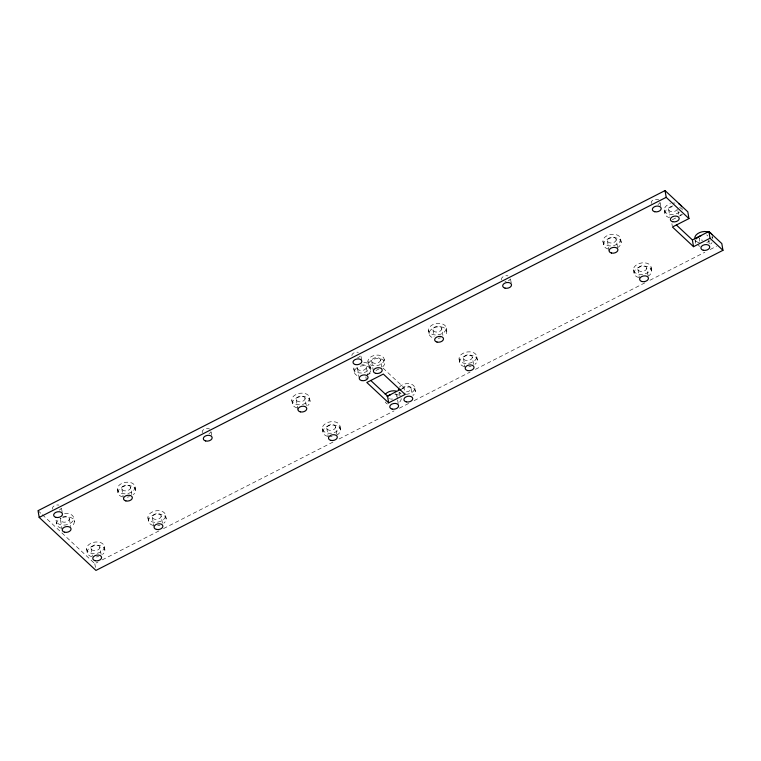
<?xml version="1.0" encoding="UTF-8"?>
<svg xmlns="http://www.w3.org/2000/svg" width="761" height="761" viewBox="0 0 761 761"><rect width="100%" height="100%" fill="white"/><g stroke="black" fill="none" stroke-linecap="round" stroke-linejoin="round"><path stroke-width="0.57" stroke-dasharray="3.81 2.85" d="M366.859 375.135L371.91 372.557M375.953 370.493L378.988 368.952M672.315 219.739L676.358 217.675M679.421 216.105L682.569 214.497M402.826 388.291L404.005 387.691L405.147 394.436M42.35 514.693L94.802 563.663L97.979 562.046M102.212 559.887L159.306 530.731M163.529 528.572L334.821 441.133M339.054 438.973L394.036 410.902M399.316 408.2L408.838 403.349M414.127 400.647L470.165 372.034M475.444 369.342L645.68 282.436M649.913 280.276L704.895 252.205M710.175 249.503L716.52 246.269M383.021 368.096L404.005 387.691M38.05 510.679L41.494 513.894M712.458 236.233L712.838 238.497M708.605 240.162L709.556 245.803M699.759 241.266L699.188 237.879A4.461 2.863 -9.6 0 0 702.641 240.238M694.764 238.431L695.345 241.836M681.818 207.734L682.208 210.007M677.88 210.531L678.831 216.172M671.877 223.629L672.258 225.874M668.653 209.37L669.794 216.143M664.324 209.912L664.895 213.318M660.253 202.797L660.824 206.174M651.169 267.52L651.749 270.916M646.745 268.072A4.461 2.863 -9.6 0 1 640.267 271.373A4.461 2.863 -9.6 0 1 639.963 266.407A4.461 2.863 -9.6 0 1 646.745 268.072L648.277 277.09M637.899 269.166L639.62 279.325M633.475 269.717L634.056 273.123M620.634 239.011A8.923 5.727 -9.6 0 1 607.668 245.632A8.923 5.727 -9.6 0 1 607.059 235.691A8.923 5.727 -9.6 0 1 620.634 239.011L621.204 242.417M616.21 239.563A4.461 2.863 -9.6 0 1 609.732 242.873A4.461 2.863 -9.6 0 1 609.418 237.908A4.461 2.863 -9.6 0 1 616.21 239.563L617.732 248.59M607.364 240.657L609.085 250.816M602.94 241.208L603.521 244.614M510.574 279.211L511.335 283.71M476.738 356.567L477.318 359.972M472.315 357.118A4.461 2.863 -9.6 0 1 465.837 360.429A4.461 2.863 -9.6 0 1 465.532 355.463A4.461 2.863 -9.6 0 1 472.315 357.118L473.846 366.146M463.468 358.212L465 367.24M459.054 358.764L459.625 362.169M446.203 328.058L446.783 331.463M441.78 328.609A4.461 2.863 -9.6 0 1 435.302 331.92A4.461 2.863 -9.6 0 1 434.997 326.954A4.461 2.863 -9.6 0 1 441.78 328.609L442.921 335.382M432.933 329.713L434.084 336.476M428.51 330.264L429.09 333.66M414.764 387.939L415.335 391.344M411.035 388.405L412.177 395.168M396.89 395.625L397.461 399.011M397.651 400.134L398.222 403.52M384.219 359.43A8.228 5.279 -9.6 0 1 372.281 365.527A8.228 5.279 -9.6 0 1 371.71 356.376A8.228 5.279 -9.6 0 1 384.219 359.43L384.8 362.835M380.49 359.896A4.461 2.863 -9.6 0 1 374.012 363.206A4.461 2.863 -9.6 0 1 373.708 358.241A4.461 2.863 -9.6 0 1 380.49 359.896L382.022 368.923M371.653 360.999L373.175 370.027M370.074 366.65L370.655 370.055M367.924 361.465L368.495 364.861M366.355 367.116L367.687 375.011M365.87 376.866L366.25 379.111M361.656 360.124L360.704 354.502A4.461 2.863 -9.6 0 1 360.6 355.254M357.508 368.219L359.03 377.247M353.779 368.685L354.35 372.081M340.024 426.36L340.605 429.765M335.601 426.911A4.461 2.863 -9.6 0 1 329.123 430.222A4.461 2.863 -9.6 0 1 328.819 425.256A4.461 2.863 -9.6 0 1 335.601 426.911L337.133 435.939M326.754 428.015L328.476 438.165M322.331 428.567L322.911 431.963M309.489 397.851A8.923 5.727 -9.6 0 1 296.524 404.471A8.923 5.727 -9.6 0 1 295.915 394.54A8.923 5.727 -9.6 0 1 309.489 397.851L310.06 401.256M305.066 398.403A4.461 2.863 -9.6 0 1 298.588 401.713A4.461 2.863 -9.6 0 1 298.274 396.747A4.461 2.863 -9.6 0 1 305.066 398.403L306.398 406.298M296.219 399.506L297.941 409.656M291.796 400.058L292.376 403.454M211.216 432.039L211.786 435.416M165.594 515.406L166.174 518.812M161.18 515.958A4.461 2.863 -9.6 0 1 154.692 519.268A4.461 2.863 -9.6 0 1 154.388 514.303A4.461 2.863 -9.6 0 1 161.18 515.958L162.702 524.985M152.333 517.061L153.855 526.089M147.91 517.613L148.481 521.009M135.058 486.897A8.923 5.727 -9.6 0 1 122.093 493.518A8.923 5.727 -9.6 0 1 121.484 483.587A8.923 5.727 -9.6 0 1 135.058 486.897L135.639 490.303M130.635 487.449A4.461 2.863 -9.6 0 1 124.157 490.759A4.461 2.863 -9.6 0 1 123.853 485.794A4.461 2.863 -9.6 0 1 130.635 487.449L132.167 496.476M121.789 488.552L123.32 497.58M117.365 489.104L117.945 492.51M104.314 546.693A8.923 5.727 -9.6 0 1 91.349 553.314A8.923 5.727 -9.6 0 1 90.74 543.383A8.923 5.727 -9.6 0 1 104.314 546.693L104.885 550.098M99.891 547.245A4.461 2.863 -9.6 0 1 93.403 550.555A4.461 2.863 -9.6 0 1 93.099 545.589A4.461 2.863 -9.6 0 1 99.891 547.245L101.413 556.272M94.802 563.663L95.572 568.163M91.044 548.348L92.376 556.243M86.621 548.9L87.192 552.305M64.571 513.551A8.923 5.727 -9.6 0 1 73.769 518.184L74.35 521.589M69.356 518.736L70.687 526.641M61.536 508.453L62.297 512.952M60.509 519.839L62.031 528.866M56.656 523.796L56.086 520.391A8.923 5.727 -9.6 0 0 65.284 525.023A8.923 5.727 -9.6 0 0 73.769 518.184M431.925 337.399A8.923 5.727 -9.6 0 1 431.43 329.285A8.923 5.727 -9.6 0 1 443.939 327.725A8.923 5.727 -9.6 0 1 444.443 335.839M440.562 337.817A8.923 5.727 -9.6 0 1 438.288 338.293M371.111 368.305A8.228 5.279 -9.6 0 1 371.159 360.457A8.228 5.279 -9.6 0 1 383.135 359.991A8.228 5.279 -9.6 0 1 381.004 367.915M327.639 436.376A8.923 5.727 -9.6 0 1 324.757 428.024A8.923 5.727 -9.6 0 1 338.303 426.331A8.923 5.727 -9.6 0 1 336.486 435.282M332.11 436.595A8.923 5.727 -9.6 0 1 329.808 436.69M360.2 356.005A4.461 2.863 -9.6 0 1 357.594 357.68M351.858 355.596A4.461 2.863 -9.6 0 1 358.336 352.286M210.921 431.668A4.461 2.863 -9.6 0 1 208.971 433.665M202.378 432.733A4.461 2.863 -9.6 0 1 204.233 429.252A4.461 2.863 -9.6 0 1 209.608 429.042M510.279 278.849A4.461 2.863 -9.6 0 1 508.329 280.847M506.141 281.503A4.461 2.863 -9.6 0 1 504.99 281.551M501.737 279.905A4.461 2.863 -9.6 0 1 503.126 276.7A4.461 2.863 -9.6 0 1 508.015 275.882M297.104 407.877A8.923 5.727 -9.6 0 1 293.765 399.972A8.923 5.727 -9.6 0 1 306.635 397.261A8.923 5.727 -9.6 0 1 307.72 405.632M659.958 202.436A4.461 2.863 -9.6 0 1 657.999 204.433M651.416 203.491A4.461 2.863 -9.6 0 1 653.271 200.01A4.461 2.863 -9.6 0 1 658.645 199.801M464.353 366.583A8.923 5.727 -9.6 0 1 461.023 358.678A8.923 5.727 -9.6 0 1 473.884 355.967A8.923 5.727 -9.6 0 1 474.978 364.348M471.107 366.326A8.923 5.727 -9.6 0 1 468.824 366.802M401.19 389.337A8.228 5.279 -9.6 0 1 412.719 387.901A8.228 5.279 -9.6 0 1 413.175 395.378M400.286 395.872A8.228 5.279 -9.6 0 1 399.23 391.972M331.539 433.199A8.923 5.727 -9.6 0 1 323.016 426.036A8.923 5.727 -9.6 0 1 337.732 422.935A8.923 5.727 -9.6 0 1 333.813 432.714M356.976 375.525A8.228 5.279 -9.6 0 1 356.509 368.048A8.228 5.279 -9.6 0 1 368.039 366.621A8.228 5.279 -9.6 0 1 368.495 374.089M363.72 362.303A8.228 5.279 -9.6 0 1 369.694 368.524A8.228 5.279 -9.6 0 1 358.783 372.88A8.228 5.279 -9.6 0 1 354.712 365.908M61.241 508.082A4.461 2.863 -9.6 0 1 59.291 510.079M52.699 509.147A4.461 2.863 -9.6 0 1 54.088 505.932A4.461 2.863 -9.6 0 1 58.977 505.114M402.293 388.747A4.461 2.863 -9.6 0 1 407.953 386.074A4.461 2.863 -9.6 0 1 410.693 389.67A4.461 2.863 -9.6 0 1 404.548 391.715M361.751 364.804A4.461 2.863 -9.6 0 1 366.25 367.877A4.461 2.863 -9.6 0 1 359.867 370.426A4.461 2.863 -9.6 0 1 358.678 366.031M399.392 387.187A8.228 5.279 -9.6 0 1 409.76 383.734A8.228 5.279 -9.6 0 1 414.384 389.803A8.228 5.279 -9.6 0 1 404.814 394.322M401.076 393.408A8.228 5.279 -9.6 0 1 399.715 392.476M399.363 392.657A8.228 5.279 -9.6 0 1 400.257 393.827M395.473 393.76A4.461 2.863 -9.6 0 1 396.785 396.386M392.647 399.04A4.461 2.863 -9.6 0 1 390.412 398.935M389.461 398.593A4.461 2.863 -9.6 0 1 388.728 398.089M401.19 398.564A8.228 5.279 -9.6 0 1 397.404 403.644M387.511 404.024A8.228 5.279 -9.6 0 1 385.256 401.922M394.835 394.208A8.228 5.279 -9.6 0 1 398.574 395.121M465.951 363.492A8.923 5.727 -9.6 0 1 460.89 354.826A8.923 5.727 -9.6 0 1 475.768 354.245A8.923 5.727 -9.6 0 1 468.253 363.397M435.406 334.983A8.923 5.727 -9.6 0 1 430.355 326.317A8.923 5.727 -9.6 0 1 445.223 325.737A8.923 5.727 -9.6 0 1 437.708 334.897M122.673 496.923A8.923 5.727 -9.6 0 1 119.344 489.019A8.923 5.727 -9.6 0 1 132.205 486.308A8.923 5.727 -9.6 0 1 133.299 494.679M129.418 496.657A8.923 5.727 -9.6 0 1 127.144 497.142M154.806 522.331A8.923 5.727 -9.6 0 1 149.746 513.665A8.923 5.727 -9.6 0 1 164.623 513.085A8.923 5.727 -9.6 0 1 157.108 522.246M153.208 525.432A8.923 5.727 -9.6 0 1 149.879 517.528A8.923 5.727 -9.6 0 1 162.74 514.817A8.923 5.727 -9.6 0 1 163.834 523.188M159.962 525.166A8.923 5.727 -9.6 0 1 157.679 525.642M62.564 517.08A4.461 2.863 -9.6 0 1 69.251 518.251A4.461 2.863 -9.6 0 1 64.333 522.208A4.461 2.863 -9.6 0 1 61.013 518.336M638.783 277.537A8.923 5.727 -9.6 0 1 635.892 269.175A8.923 5.727 -9.6 0 1 649.447 267.491A8.923 5.727 -9.6 0 1 647.63 276.433M62.868 517.442A8.923 5.727 -9.6 0 1 72.989 518.869A8.923 5.727 -9.6 0 1 72.01 525.965M61.384 528.21A8.923 5.727 -9.6 0 1 60.775 518.279M608.248 249.028A8.923 5.727 -9.6 0 1 605.356 240.676A8.923 5.727 -9.6 0 1 618.912 238.983A8.923 5.727 -9.6 0 1 617.095 247.924M712.02 242.645A8.923 5.727 -9.6 0 1 710.688 244.005M700.072 246.25A8.923 5.727 -9.6 0 1 698.179 245.565M695.735 243.282A8.923 5.727 -9.6 0 1 695.554 240.314M711.668 236.909A8.923 5.727 -9.6 0 1 712.638 238.183M642.684 274.35A8.923 5.727 -9.6 0 1 634.16 267.197A8.923 5.727 -9.6 0 1 648.876 264.086A8.923 5.727 -9.6 0 1 644.957 273.874M706.617 234.911A4.461 2.863 -9.6 0 1 707.835 236.053M91.929 556.719A8.923 5.727 -9.6 0 1 88.59 548.814A8.923 5.727 -9.6 0 1 101.46 546.103A8.923 5.727 -9.6 0 1 102.545 554.474M98.673 556.453A8.923 5.727 -9.6 0 1 96.4 556.938M681.399 214.117A8.828 5.66 -9.6 0 1 680.077 215.468M669.575 217.684A8.828 5.66 -9.6 0 1 665.104 211.815A8.828 5.66 -9.6 0 1 673.295 206.554M679.583 207.449A8.828 5.66 -9.6 0 1 681.047 208.447M710.118 240.609A8.923 5.727 -9.6 0 1 706.246 242.588M699.492 242.845A8.923 5.727 -9.6 0 1 696.125 241.151M677.395 209.037A4.461 2.863 -9.6 0 1 672.477 211.739A4.461 2.863 -9.6 0 1 668.653 209.123A4.461 2.863 -9.6 0 1 672.895 205.955M679.506 212.062A8.828 5.66 -9.6 0 1 665.675 212.604A8.828 5.66 -9.6 0 1 670.47 203.625M672.724 203.149A8.828 5.66 -9.6 0 1 674.997 203.063"/><path stroke-width="1.14" d="M722.95 250.321L710.023 238.26L693.528 246.678L672.448 227.006L688.952 218.578L687.811 211.824L665.047 190.583L38.05 510.679L39.192 517.432L95.953 570.417L722.95 250.321L721.808 243.568L708.881 231.506L692.386 239.924L676.367 224.971M39.192 517.432L666.198 197.337L688.952 218.578M370.721 380.443L387.511 396.11L400.809 389.318M388.652 402.864L405.147 394.436L383.325 374.07L366.821 382.488L388.652 402.864L387.511 396.11M708.881 231.506L710.023 238.26M692.386 239.924L693.528 246.678M665.047 190.583L666.198 197.337M387.045 396.557A8.228 5.279 -9.6 0 1 390.621 394.74M398.46 389.965A8.228 5.279 -9.6 0 1 398.65 388.567M385.247 394.407A8.228 5.279 -9.6 0 1 396.262 391.087M696.344 238.821A8.923 5.727 -9.6 0 1 701.556 235.482M694.764 238.431A8.923 5.727 -9.6 0 1 702.108 231.791A8.923 5.727 -9.6 0 1 712.068 234.778M679.012 204.043A8.828 5.66 -9.6 0 1 681.428 206.307M355.368 364.557A4.461 2.863 -9.6 0 0 361.846 361.247A4.461 2.863 -9.6 0 0 355.054 359.592A4.461 2.863 -9.6 0 0 355.368 364.557M56.01 517.385A4.461 2.863 -9.6 0 0 62.488 514.075A4.461 2.863 -9.6 0 0 55.696 512.419A4.461 2.863 -9.6 0 0 56.01 517.385M654.726 211.729A4.461 2.863 -9.6 0 0 661.204 208.419A4.461 2.863 -9.6 0 0 654.412 206.764A4.461 2.863 -9.6 0 0 654.726 211.729M205.689 440.971A4.461 2.863 -9.6 0 0 212.167 437.661A4.461 2.863 -9.6 0 0 205.375 436.005A4.461 2.863 -9.6 0 0 205.689 440.971M505.047 288.143A4.461 2.863 -9.6 0 0 511.525 284.833A4.461 2.863 -9.6 0 0 504.733 283.178A4.461 2.863 -9.6 0 0 505.047 288.143M330.845 440.372A4.461 2.863 -9.6 0 0 337.323 437.061A4.461 2.863 -9.6 0 0 330.531 435.406A4.461 2.863 -9.6 0 0 330.845 440.372M300.3 411.863A4.461 2.863 -9.6 0 0 306.788 408.562A4.461 2.863 -9.6 0 0 299.996 406.897A4.461 2.863 -9.6 0 0 300.3 411.863M437.014 342.07A4.461 2.863 -9.6 0 0 443.501 338.759A4.461 2.863 -9.6 0 0 436.709 337.104A4.461 2.863 -9.6 0 0 437.014 342.07M406.269 401.865A4.461 2.863 -9.6 0 0 412.747 398.555A4.461 2.863 -9.6 0 0 405.965 396.9A4.461 2.863 -9.6 0 0 406.269 401.865M375.734 373.356A4.461 2.863 -9.6 0 0 382.212 370.055A4.461 2.863 -9.6 0 0 375.42 368.391A4.461 2.863 -9.6 0 0 375.734 373.356M361.589 380.576A4.461 2.863 -9.6 0 0 368.067 377.275A4.461 2.863 -9.6 0 0 361.285 375.611A4.461 2.863 -9.6 0 0 361.589 380.576M392.124 409.085A4.461 2.863 -9.6 0 0 398.612 405.775A4.461 2.863 -9.6 0 0 391.82 404.12A4.461 2.863 -9.6 0 0 392.124 409.085M467.558 370.578A4.461 2.863 -9.6 0 0 474.036 367.268A4.461 2.863 -9.6 0 0 467.244 365.613A4.461 2.863 -9.6 0 0 467.558 370.578M611.444 253.023A4.461 2.863 -9.6 0 0 617.932 249.713A4.461 2.863 -9.6 0 0 611.14 248.057A4.461 2.863 -9.6 0 0 611.444 253.023M703.269 250.245A4.461 2.863 -9.6 0 0 709.747 246.935A4.461 2.863 -9.6 0 0 702.964 245.28A4.461 2.863 -9.6 0 0 703.269 250.245M641.98 281.532A4.461 2.863 -9.6 0 0 648.467 278.222A4.461 2.863 -9.6 0 0 641.675 276.566A4.461 2.863 -9.6 0 0 641.98 281.532M95.125 560.714A4.461 2.863 -9.6 0 0 101.603 557.404A4.461 2.863 -9.6 0 0 94.821 555.749A4.461 2.863 -9.6 0 0 95.125 560.714M156.414 529.418A4.461 2.863 -9.6 0 0 162.892 526.117A4.461 2.863 -9.6 0 0 156.1 524.453A4.461 2.863 -9.6 0 0 156.414 529.418M64.59 532.205A4.461 2.863 -9.6 0 0 71.068 528.895A4.461 2.863 -9.6 0 0 64.285 527.24A4.461 2.863 -9.6 0 0 64.59 532.205M125.869 500.919A4.461 2.863 -9.6 0 0 132.357 497.608A4.461 2.863 -9.6 0 0 125.565 495.953A4.461 2.863 -9.6 0 0 125.869 500.919M672.734 221.736A4.461 2.863 -9.6 0 0 679.212 218.426A4.461 2.863 -9.6 0 0 672.429 216.771A4.461 2.863 -9.6 0 0 672.734 221.736"/></g></svg>
